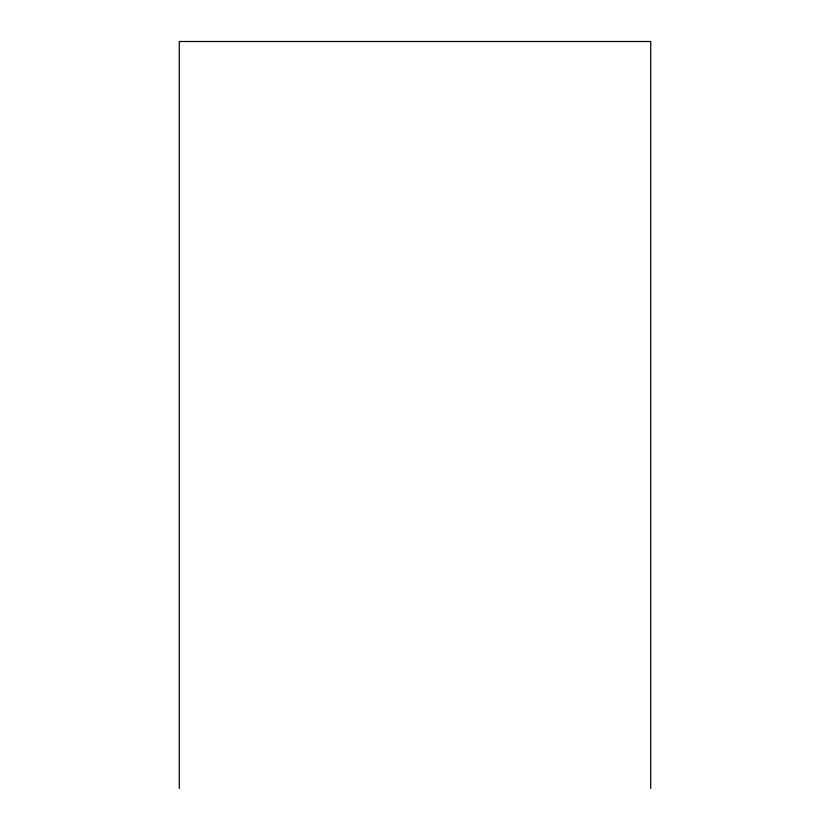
<?xml version="1.0" encoding="UTF-8"?>
<svg xmlns="http://www.w3.org/2000/svg" width="830" height="830" viewBox="0 0 830 830"><rect width="100%" height="100%" fill="white"/><g stroke="black" fill="none" stroke-linecap="round" stroke-linejoin="round"><path stroke-width="1.25" d="M650.72 788.5L650.72 41.5L179.28 41.5L179.28 788.5"/></g></svg>
